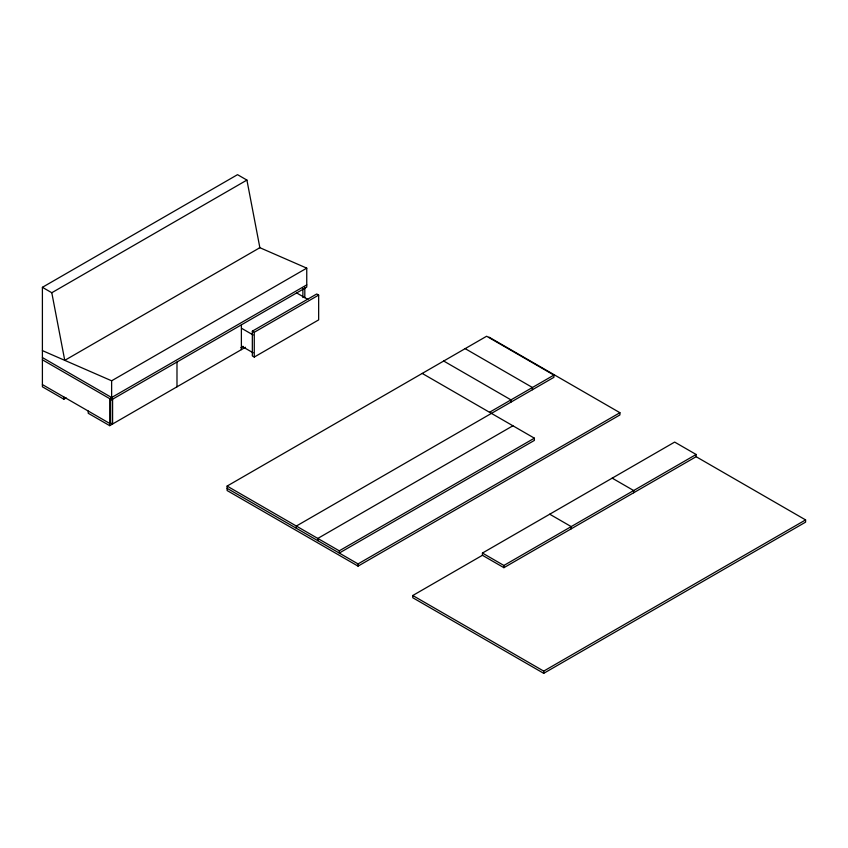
<?xml version="1.0" encoding="UTF-8"?>
<svg xmlns="http://www.w3.org/2000/svg" width="848" height="848" viewBox="0 0 848 848"><rect width="100%" height="100%" fill="white"/><g stroke="black" fill="none" stroke-linecap="round" stroke-linejoin="round"><path stroke-width="1.27" d="M42.4 287.313L237.525 174.667L246.916 180.083L259.87 247.701L64.755 360.358L51.792 292.74L42.4 287.313L42.4 386.805L63.865 399.207L66.144 397.882M51.792 292.74L246.916 180.083M42.4 350.606L111.629 380.794L306.753 268.148L306.753 287.112L111.629 399.758L42.4 359.796M306.753 284.875L111.629 397.532L42.4 357.559M252.333 331.165L316.728 293.98L318.657 295.104L318.657 319.887L254.262 357.061L252.333 355.948L252.333 331.165L254.262 332.278L318.657 295.104M240.917 347.669L243.196 346.355M88.224 411.036L88.224 413.273L109.699 425.664L245.485 347.267M488.978 337.112L619.92 412.711L619.92 414.937L358.047 566.135L227.105 490.536L227.105 486.074L486.625 336.243L553.914 375.092L553.914 377.328L491.776 413.199M489.519 412.276L553.914 375.092M491.448 413.389L296.334 526.046L296.334 528.272M512.913 425.781L317.799 538.438L317.799 540.664M339.264 550.829L534.378 438.172L534.378 440.409L339.264 553.055L339.264 550.829L227.105 486.074M227.105 488.31L358.047 563.909L619.92 412.711M482.438 553.055L674.658 442.084L696.123 454.475L696.123 456.701L503.903 567.683L482.438 555.292L482.438 553.055L503.903 565.457L696.123 454.475M696.293 456.796L805.6 519.909L805.6 522.135L543.716 673.333L412.775 597.734L412.775 595.508L482.533 555.228M412.775 595.508L543.716 671.107L805.6 519.909M259.382 247.489L306.753 268.148M465.16 348.634L532.449 387.494L532.449 389.72M443.695 361.025L510.984 399.885L510.984 402.111M296.482 292.836L307.909 299.429M612.192 478.145L633.657 490.536L633.657 492.773M422.219 373.427L534.378 438.172M241.744 328.399L253.16 334.992M549.727 514.206L571.192 526.597L571.192 528.834M241.744 346.238L253.16 352.832M42.4 384.579L109.699 423.428M543.716 671.107L543.716 673.333M503.903 565.457L503.903 567.683M358.047 563.909L358.047 566.135M304.814 287.292L304.814 297.733M302.884 288.415L302.884 297.542M254.262 332.278L254.262 357.061M241.383 324.848L241.383 349.63M176.988 362.022L176.988 386.805M112.593 399.207L112.593 423.989L110.664 422.876L110.664 398.083M111.629 380.794L111.629 399.758M109.699 398.645L109.699 425.664M63.865 396.97L63.865 399.207"/></g></svg>
